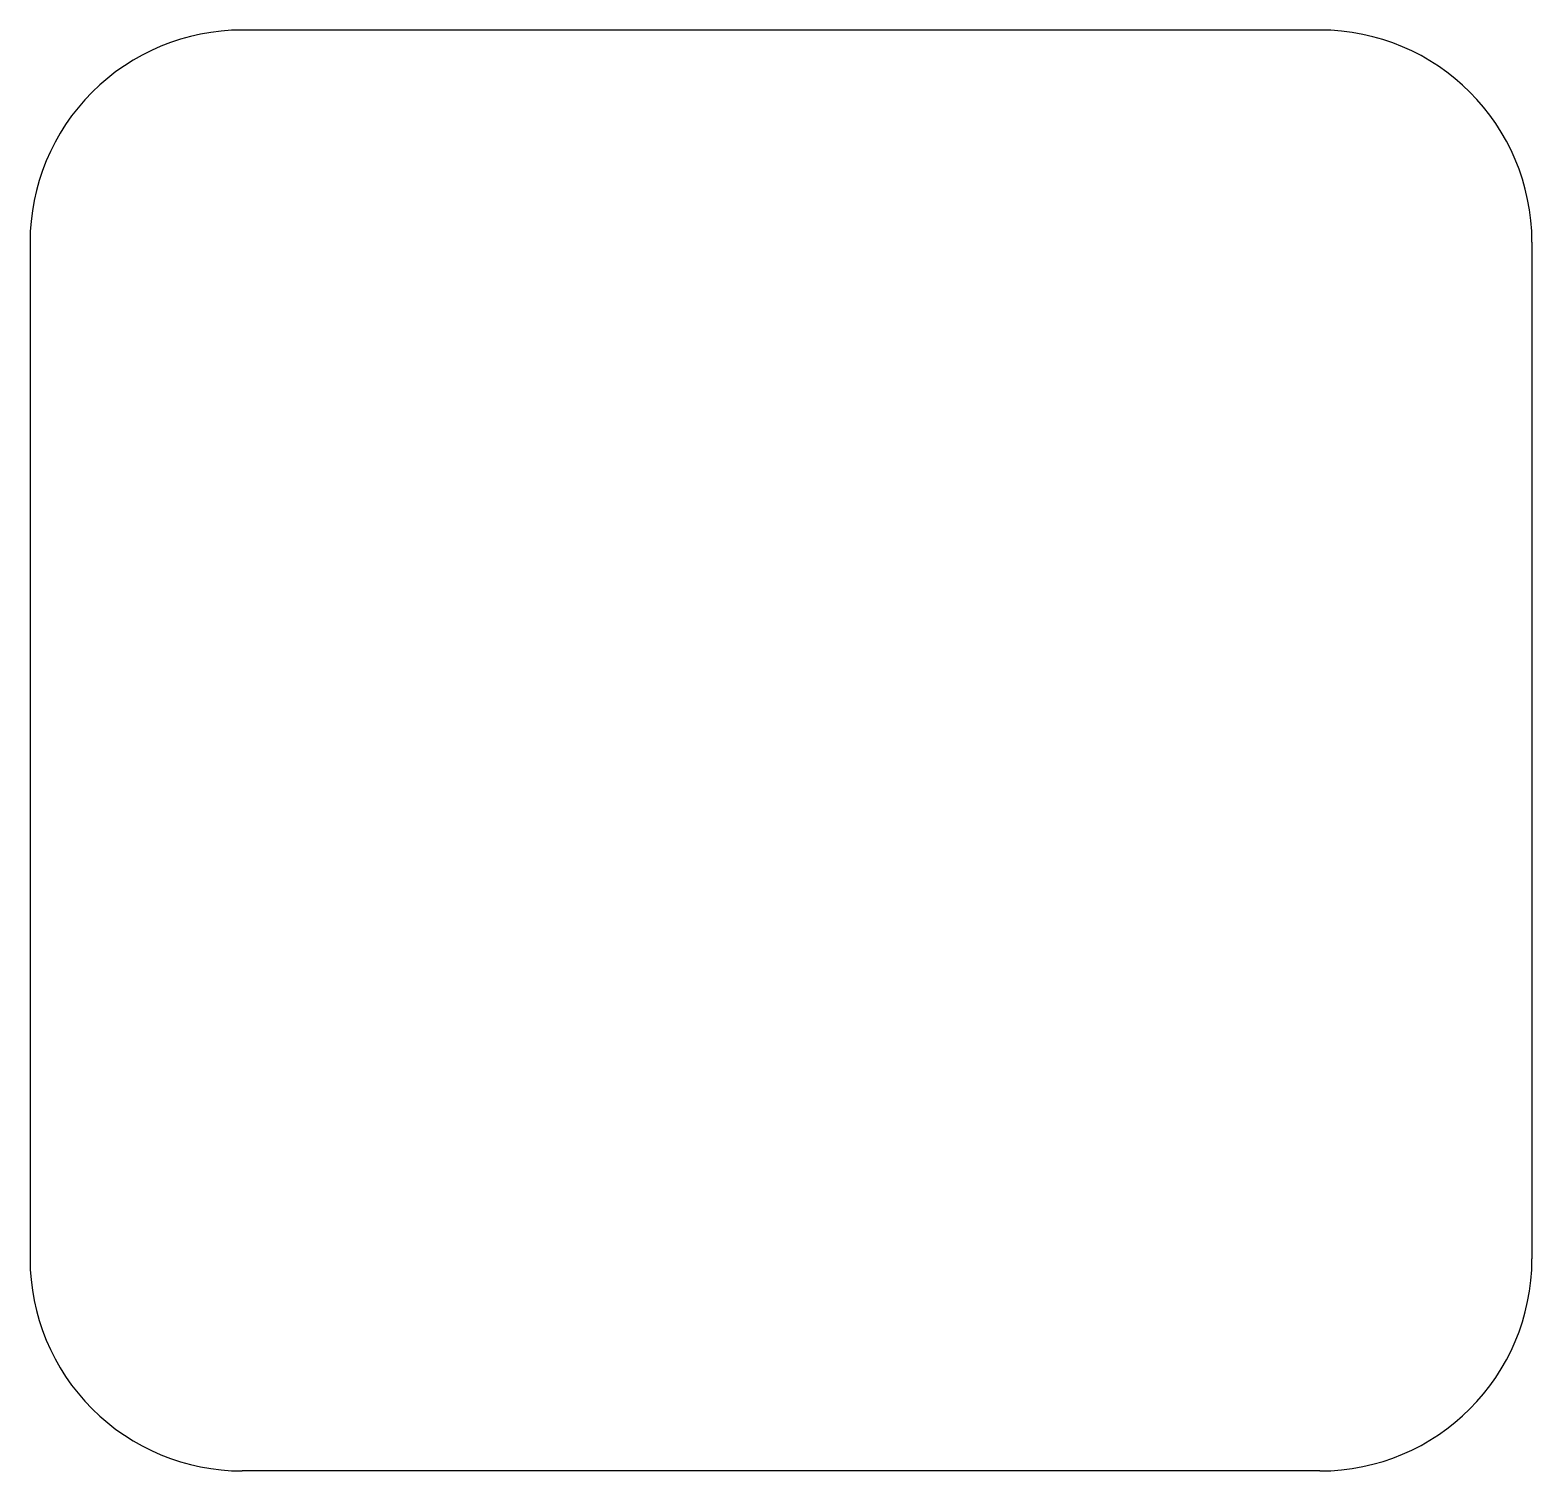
# Model space of a CAD drawing. Header units: millimetres. Extents: x -10 to 277, y -95 to 18.
# Drawn here: x 211.72 to 226.43, y -83.25 to -69.15 of the extents above; entities that cross this region are included whole.
import ezdxf

# ---------------------------------------------------------------- set-up
doc = ezdxf.new("R2010")
doc.units = ezdxf.units.MM
doc.header["$MEASUREMENT"] = 0
doc.layers.add('BLACK', color=7, linetype='CONTINUOUS')

msp = doc.modelspace()

# ---------------------------------------------------------------- linework, layer by layer
at = {"layer": 'BLACK', "linetype": 'Continuous'}
for p, q in [((224.35, -69.15), (213.8, -69.15)), ((211.725, -71.225), (211.725, -81.175)), ((226.425, -71.225), (226.425, -81.175)), ((224.35, -83.25), (213.8, -83.25))]:
    msp.add_line(p, q, dxfattribs=at)
at = {"layer": 'BLACK'}
for centre, radius, start, end in [((213.79997, -71.225019), 2.07497, 89.9991716, 179.9994754), ((224.34997, -71.225019), 2.075019, 0.0005246, 89.9991716), ((213.79997, -81.175019), 2.074981, 179.9994754, 270.0008284), ((224.34997, -81.175019), 2.07503, 270.0008284, 0.0005246)]:
    msp.add_arc(centre, radius, start, end, dxfattribs=at)

doc.saveas('drawing.dxf')
